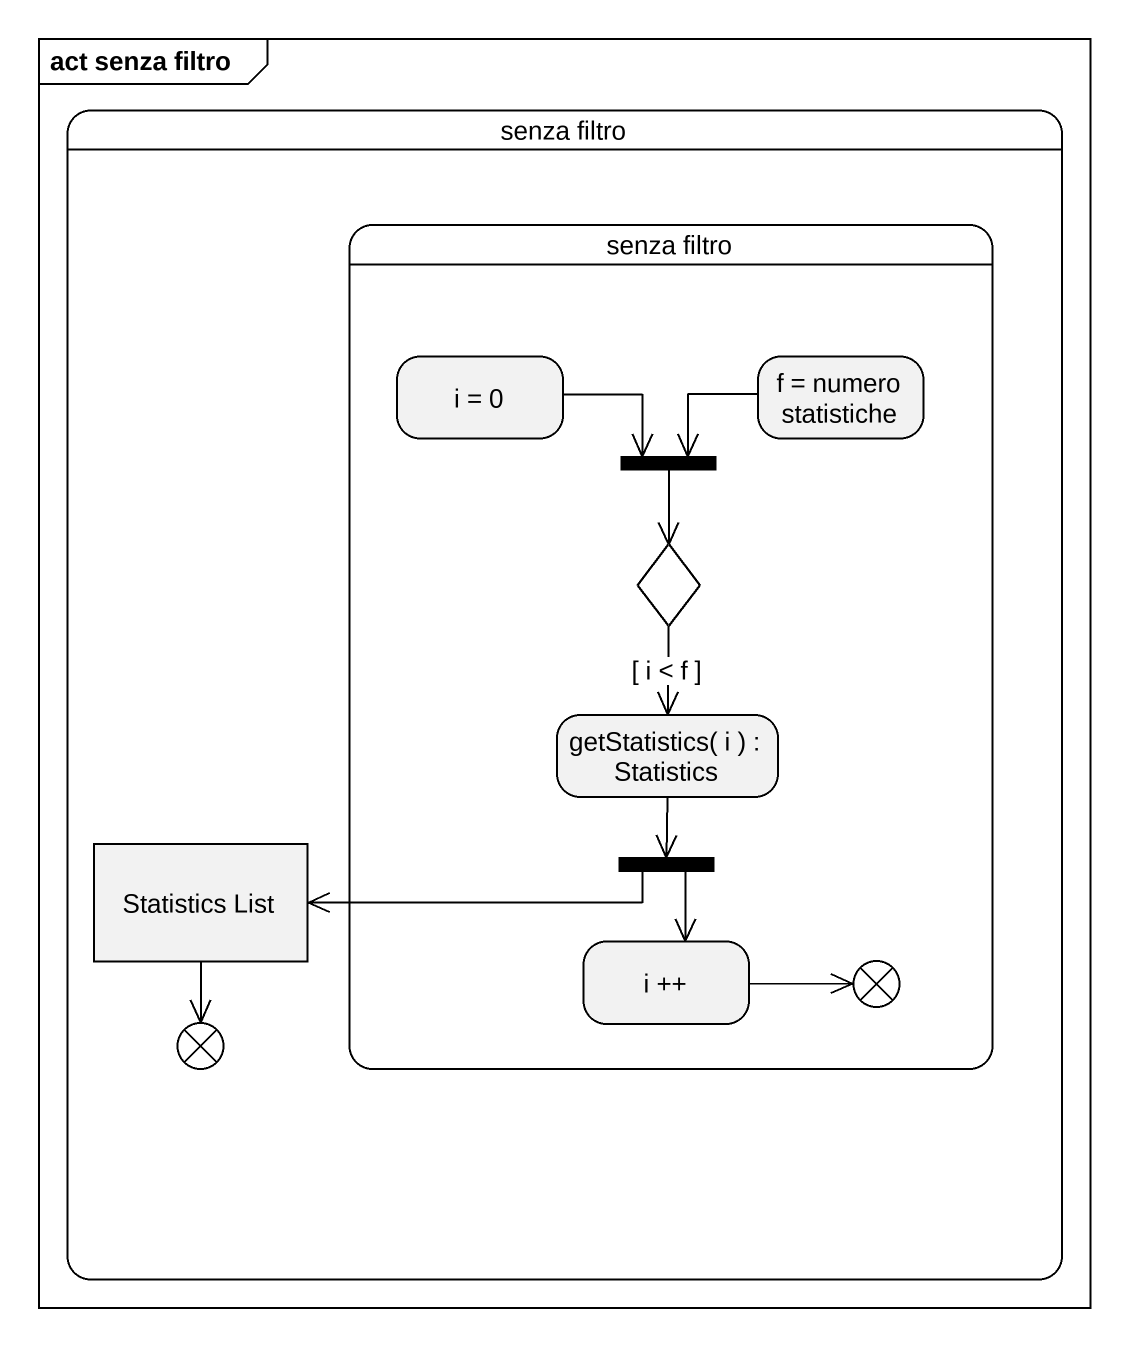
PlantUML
@startuml
mainframe act senza filtro
hide empty description
state "senza filtro" as senza_filtro {
  state "senza filtro" as senza_filtro_2 {
    state "i = 0" as i_0
    state "f = numero statistiche" as f_numero_statistiche
    state fork1 <<join>>
    state choice1 <<choice>>
    state "getStatistics( i ) : Statistics" as getStatistics_i_Statistics
    state fork2 <<fork>>
    state "i ++" as i
    state flowfinal1 <<end>>
  }
  state "Statistics List" as Statistics_List <<object>>
  state flowfinal2 <<end>>
}
i_0 -right-> fork1
f_numero_statistiche -left-> fork1
fork1 --> choice1
choice1 --> getStatistics_i_Statistics : [ i < f ]
getStatistics_i_Statistics --> fork2
Statistics_List --> flowfinal2
fork2 -left-> Statistics_List
fork2 --> i
i -right-> flowfinal1
@enduml
